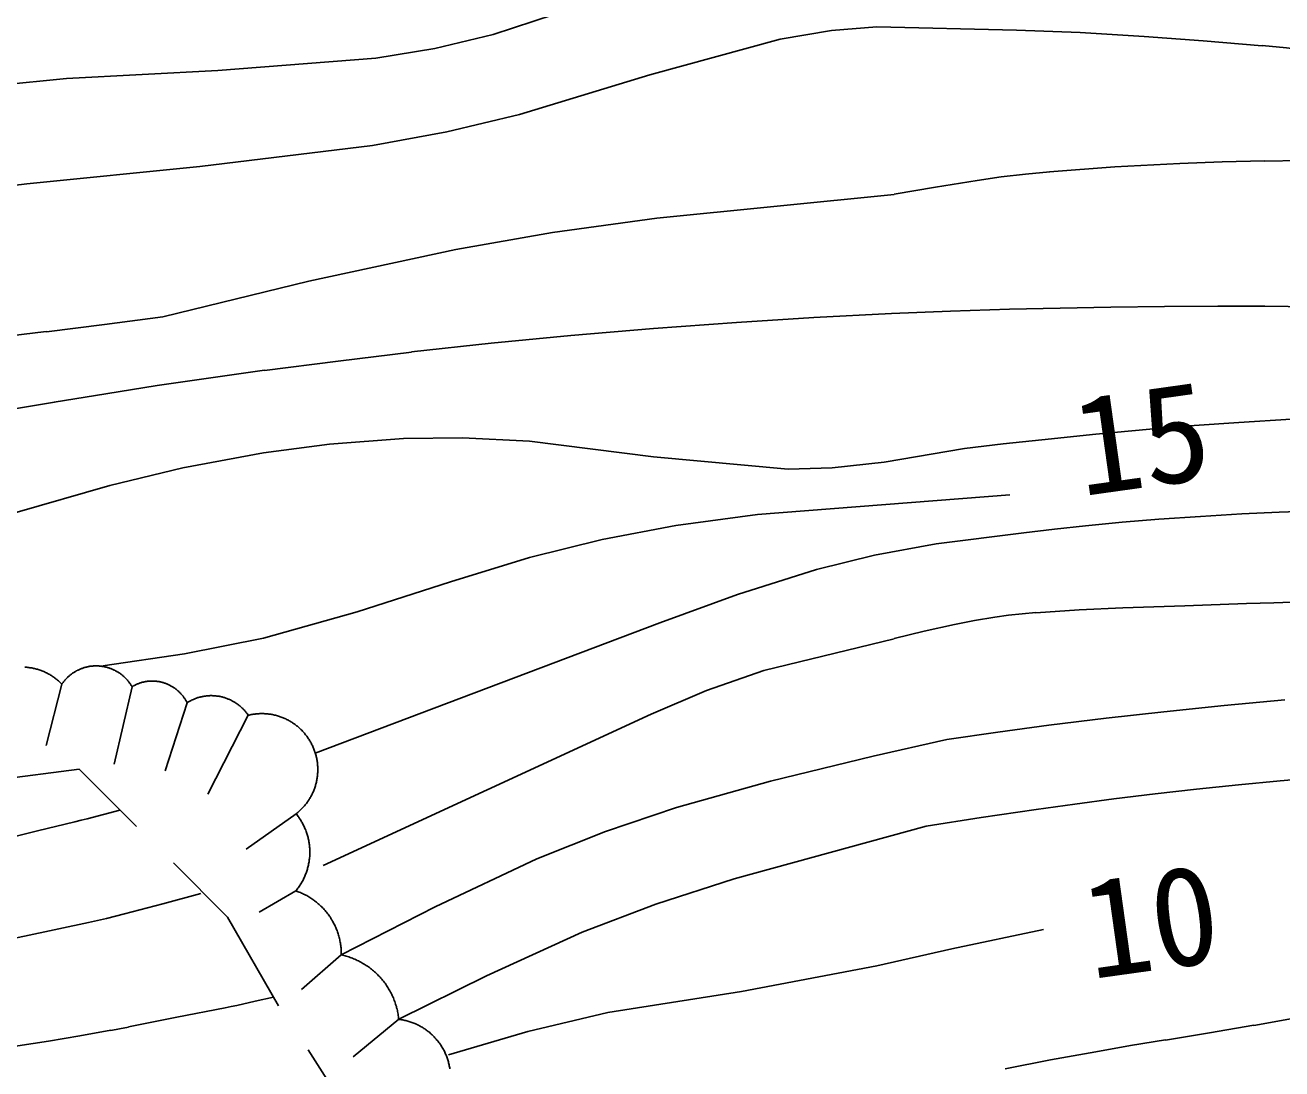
# Model space of a CAD drawing. Units: millimetres, scale not verified. Extents: x 40000 to 680000, y 20000 to 380000.
# Drawn here: x 214464 to 231196, y 301222 to 315108 of the extents above; entities that cross this region are included whole.
import ezdxf
from ezdxf.enums import TextEntityAlignment as Align

# ---------------------------------------------------------------- set-up
doc = ezdxf.new("R2010")
doc.units = ezdxf.units.MM
doc.header["$LTSCALE"] = 1000
doc.layers.add('M-BGD', color=7, linetype='Continuous', lineweight=25)
doc.styles.add('ＭＳ ゴシック', font='')
doc.styles.get('ＭＳ ゴシック').set_extended_font_data('MS Gothic')

msp = doc.modelspace()

# ---------------------------------------------------------------- linework, layer by layer
at = {"layer": 'M-BGD'}
for p, q in [((220695, 314982), (221510, 315251)), ((225201, 315035), (225804, 315086)), ((225804, 315086), (227662, 315042)), ((219920, 314798), (220695, 314982)), ((222781, 314448), (224517, 314921)), ((224517, 314921), (225201, 315035)), ((219132, 314670), (219920, 314798)), ((217030, 314503), (219132, 314670)), ((214120, 314309), (215017, 314397)), ((215017, 314397), (217030, 314503)), ((221045, 313918), (222781, 314448)), ((220080, 313688), (221045, 313918)), ((219091, 313508), (220080, 313688)), ((216791, 313225), (219091, 313508)), ((214488, 312997), (216791, 313225)), ((213297, 312847), (214488, 312997)), ((222873, 312540), (226036, 312856)), ((221487, 312350), (222873, 312540)), ((220197, 312124), (221487, 312350)), ((218243, 311701), (220197, 312124)), ((216297, 311228), (218243, 311701)), ((218518, 309534), (219500, 309606)), ((219500, 309606), (220288, 309616)), ((220288, 309616), (221179, 309573)), ((221179, 309573), (222831, 309364)), ((216563, 309217), (217636, 309418)), ((217636, 309418), (218518, 309534)), ((225902, 309293), (226973, 309476)), ((215590, 308983), (216563, 309217)), ((222831, 309364), (224623, 309198)), ((224623, 309198), (225208, 309216)), ((225208, 309216), (225902, 309293)), ((214328, 308619), (215590, 308983)), ((224217, 308599), (227576, 308860)), ((223129, 308449), (224217, 308599)), ((222149, 308264), (223129, 308449)), ((221179, 308023), (222149, 308264)), ((225773, 308056), (226596, 308205)), ((226596, 308205), (227760, 308353)), ((224999, 307863), (225773, 308056)), ((220126, 307702), (221179, 308023)), ((218887, 307302), (220126, 307702)), ((223950, 307534), (224999, 307863)), ((222913, 307156), (223950, 307534)), ((217636, 306951), (218887, 307302)), ((218328, 305421), (222913, 307156)), ((216587, 306743), (217636, 306951)), ((224300, 306521), (226033, 306944)), ((215498, 306582), (216587, 306743)), ((223534, 306255), (224300, 306521)), ((214744, 305522), (214953, 306339)), ((215648, 305275), (215888, 306306)), ((222799, 305940), (223534, 306255)), ((216331, 305186), (216620, 306092)), ((216899, 304878), (217435, 305925)), ((218431, 303925), (222799, 305940)), ((225753, 305382), (226736, 305603)), ((224388, 305051), (225753, 305382)), ((214049, 305060), (215185, 305207)), ((215185, 305207), (215948, 304444)), ((223137, 304698), (224388, 305051)), ((222193, 304380), (223137, 304698)), ((217406, 304143), (218072, 304614)), ((221279, 304016), (222193, 304380)), ((223904, 303751), (226459, 304450)), ((216441, 303962), (217159, 303239)), ((219922, 303379), (221279, 304016)), ((222860, 303411), (223904, 303751)), ((217580, 303304), (218070, 303589)), ((218673, 302737), (219922, 303379)), ((221879, 303038), (222860, 303411)), ((217159, 303239), (217838, 302062)), ((220605, 302461), (221879, 303038)), ((226804, 302819), (228022, 303076)), ((218145, 302276), (218673, 302737)), ((225806, 302592), (226804, 302820)), ((224002, 302252), (225806, 302592)), ((219439, 301881), (220605, 302461)), ((222224, 301971), (224002, 302252)), ((218831, 301381), (219439, 301881)), ((221158, 301718), (222224, 301971)), ((220101, 301409), (221158, 301718)), ((218232, 301475), (219671, 299223))]:
    msp.add_line(p, q, dxfattribs=at)
for points in [[(229363, 314958), (228513, 315009), (227662, 315040)], [(230934, 314833), (230149, 314899), (229363, 314958)], [(231583, 314767), (231259, 314805), (230934, 314836)], [(229840, 313266), (228972, 313221), (228105, 313158)], [(230967, 313301), (230403, 313287), (229840, 313266)], [(231928, 313305), (231448, 313305), (230967, 313299)], [(228106, 313158), (227783, 313127), (227461, 313088), (227140, 313041)], [(227140, 313041), (226587, 312951), (226036, 312857)], [(214747, 311029), (215522, 311126), (216297, 311228)], [(226001, 311270), (224967, 311216), (223934, 311152)], [(227571, 311329), (226786, 311304), (226001, 311271)], [(228918, 311355), (228245, 311343), (227572, 311328)], [(230346, 311369), (229632, 311365), (228918, 311356)], [(231593, 311362), (230969, 311368), (230346, 311368)], [(223934, 311152), (222830, 311073), (221728, 310979)], [(213126, 310843), (213937, 310934), (214746, 311030)], [(221728, 310979), (220667, 310876), (219609, 310759)], [(219609, 310758), (218630, 310639), (217652, 310514)], [(217652, 310516), (216936, 310417), (216221, 310311)], [(216221, 310311), (215537, 310204), (214853, 310093)], [(214854, 310091), (214295, 309997), (213738, 309900)], [(232013, 309905), (231319, 309866), (230624, 309823)], [(229438, 309733), (228718, 309666), (227999, 309592)], [(230624, 309823), (230031, 309781), (229438, 309732)], [(227999, 309592), (227486, 309535), (226973, 309475)], [(230664, 308605), (230112, 308572), (229560, 308533)], [(231657, 308647), (231160, 308629), (230664, 308605)], [(228583, 308446), (228171, 308401), (227760, 308354)], [(229560, 308535), (229071, 308494), (228583, 308447)], [(230727, 307411), (229903, 307383), (229079, 307353)], [(231453, 307433), (231090, 307423), (230726, 307412)], [(227376, 307229), (227106, 307185), (226838, 307132)], [(227921, 307291), (227739, 307276), (227557, 307256), (227376, 307232)], [(229080, 307353), (228500, 307327), (227921, 307290)], [(226838, 307134), (226434, 307044), (226033, 306945)], [(214953, 306338), (214944, 306347), (214935, 306356), (214926, 306365), (214916, 306374), (214907, 306383), (214897, 306391), (214887, 306400), (214877, 306408), (214867, 306416), (214857, 306423), (214846, 306431), (214836, 306438), (214825, 306446), (214814, 306453), (214803, 306460), (214792, 306466), (214781, 306473), (214770, 306479), (214758, 306485), (214747, 306491), (214735, 306496), (214724, 306502), (214712, 306507), (214700, 306512), (214688, 306517), (214676, 306521), (214664, 306526), (214652, 306530), (214639, 306534), (214627, 306537), (214615, 306541), (214602, 306544), (214590, 306547), (214577, 306550), (214565, 306553), (214552, 306555), (214539, 306557), (214526, 306559), (214514, 306561), (214501, 306562), (214488, 306564), (214475, 306565), (214462, 306565)], [(215888, 306306), (215883, 306314), (215878, 306323), (215873, 306331), (215867, 306339), (215862, 306347), (215856, 306355), (215850, 306363), (215844, 306370), (215838, 306378), (215832, 306386), (215826, 306393), (215819, 306400), (215813, 306407), (215806, 306414), (215799, 306421), (215792, 306428), (215785, 306435), (215778, 306441), (215771, 306448), (215764, 306454), (215756, 306460), (215748, 306466), (215741, 306472), (215733, 306478), (215725, 306484), (215717, 306489), (215709, 306495), (215701, 306500), (215692, 306505), (215684, 306510), (215676, 306514), (215667, 306519), (215658, 306524), (215650, 306528), (215641, 306532), (215632, 306536), (215623, 306540), (215614, 306543), (215605, 306547), (215596, 306550), (215587, 306554), (215578, 306557), (215568, 306559), (215559, 306562), (215550, 306565), (215540, 306567), (215531, 306569), (215521, 306571), (215512, 306573), (215502, 306575), (215492, 306576), (215483, 306578), (215473, 306579), (215464, 306580), (215454, 306581), (215444, 306582), (215434, 306582), (215425, 306582), (215415, 306583), (215405, 306583), (215396, 306582), (215386, 306582), (215376, 306582), (215366, 306581), (215357, 306580), (215347, 306579), (215338, 306578), (215328, 306577), (215318, 306575), (215309, 306573), (215299, 306571), (215290, 306569), (215280, 306567), (215271, 306565), (215261, 306562), (215252, 306560), (215243, 306557), (215234, 306554), (215224, 306550), (215215, 306547), (215206, 306544), (215197, 306540), (215188, 306536), (215179, 306532), (215171, 306528), (215162, 306524), (215153, 306519), (215145, 306515), (215136, 306510), (215128, 306505), (215120, 306500), (215111, 306495), (215103, 306489), (215095, 306484), (215087, 306478), (215080, 306472), (215072, 306466), (215064, 306460), (215057, 306454), (215049, 306448), (215042, 306442), (215035, 306435), (215028, 306428), (215021, 306421), (215014, 306415), (215007, 306407), (215001, 306400), (214994, 306393), (214988, 306386), (214982, 306378), (214976, 306371), (214970, 306363), (214964, 306355), (214959, 306347), (214953, 306339)], [(216620, 306092), (216616, 306100), (216612, 306108), (216608, 306116), (216603, 306124), (216598, 306132), (216594, 306140), (216589, 306148), (216584, 306155), (216578, 306163), (216573, 306170), (216568, 306178), (216562, 306185), (216556, 306192), (216550, 306199), (216544, 306206), (216538, 306213), (216532, 306219), (216526, 306226), (216519, 306232), (216513, 306239), (216506, 306245), (216499, 306251), (216492, 306257), (216485, 306263), (216478, 306269), (216471, 306274), (216464, 306280), (216457, 306285), (216449, 306291), (216441, 306296), (216434, 306301), (216426, 306305), (216418, 306310), (216410, 306315), (216402, 306319), (216394, 306323), (216386, 306328), (216378, 306332), (216370, 306335), (216361, 306339), (216353, 306343), (216344, 306346), (216336, 306349), (216327, 306352), (216319, 306355), (216310, 306358), (216301, 306361), (216292, 306363), (216283, 306366), (216275, 306368), (216266, 306370), (216257, 306372), (216248, 306373), (216239, 306375), (216230, 306376), (216221, 306377), (216212, 306379), (216203, 306379), (216193, 306380), (216184, 306381), (216175, 306381), (216166, 306381), (216157, 306381), (216148, 306381), (216139, 306381), (216130, 306381), (216120, 306380), (216111, 306380), (216102, 306379), (216093, 306378), (216084, 306376), (216075, 306375), (216066, 306374), (216057, 306372), (216048, 306370), (216039, 306368), (216030, 306366), (216021, 306364), (216013, 306361), (216004, 306358), (215995, 306356), (215987, 306353), (215978, 306350), (215969, 306346), (215961, 306343), (215953, 306340), (215944, 306336), (215936, 306332), (215928, 306328), (215919, 306324), (215911, 306320), (215903, 306315), (215895, 306311), (215888, 306306)], [(217435, 305926), (217429, 305934), (217423, 305943), (217417, 305951), (217410, 305960), (217404, 305968), (217397, 305976), (217390, 305984), (217383, 305992), (217376, 306000), (217368, 306007), (217361, 306015), (217353, 306022), (217345, 306030), (217338, 306037), (217330, 306044), (217322, 306050), (217313, 306057), (217305, 306064), (217297, 306070), (217288, 306076), (217279, 306082), (217271, 306088), (217262, 306094), (217253, 306099), (217244, 306105), (217234, 306110), (217225, 306115), (217216, 306120), (217206, 306125), (217197, 306130), (217187, 306134), (217178, 306138), (217168, 306142), (217158, 306146), (217148, 306150), (217138, 306154), (217128, 306157), (217118, 306160), (217108, 306163), (217098, 306166), (217087, 306169), (217077, 306171), (217067, 306174), (217056, 306176), (217046, 306178), (217036, 306179), (217025, 306181), (217015, 306182), (217004, 306184), (216994, 306185), (216983, 306185), (216973, 306186), (216962, 306186), (216951, 306187), (216941, 306187), (216930, 306187), (216920, 306186), (216909, 306186), (216899, 306185), (216888, 306184), (216877, 306183), (216867, 306182), (216856, 306181), (216846, 306179), (216836, 306177), (216825, 306175), (216815, 306173), (216805, 306171), (216794, 306168), (216784, 306165), (216774, 306163), (216764, 306160), (216754, 306156), (216744, 306153), (216734, 306149), (216724, 306145), (216714, 306142), (216704, 306137), (216695, 306133), (216685, 306129), (216676, 306124), (216666, 306119), (216657, 306114), (216648, 306109), (216638, 306104), (216629, 306098), (216620, 306093)], [(231238, 306133), (230430, 306056), (229624, 305972)], [(218072, 304614), (218083, 304622), (218093, 304631), (218103, 304639), (218113, 304648), (218122, 304657), (218132, 304666), (218141, 304675), (218150, 304684), (218159, 304694), (218168, 304703), (218177, 304713), (218186, 304723), (218194, 304733), (218202, 304743), (218210, 304754), (218218, 304764), (218225, 304775), (218233, 304786), (218240, 304797), (218247, 304808), (218254, 304819), (218261, 304830), (218267, 304841), (218273, 304853), (218280, 304865), (218285, 304876), (218291, 304888), (218296, 304900), (218302, 304912), (218307, 304924), (218311, 304936), (218316, 304949), (218320, 304961), (218325, 304974), (218329, 304986), (218332, 304999), (218336, 305011), (218339, 305024), (218342, 305037), (218345, 305049), (218347, 305062), (218350, 305075), (218352, 305088), (218354, 305101), (218355, 305114), (218357, 305127), (218358, 305140), (218359, 305153), (218360, 305166), (218360, 305179), (218361, 305193), (218361, 305206), (218361, 305219), (218360, 305232), (218360, 305245), (218359, 305258), (218358, 305271), (218356, 305284), (218355, 305297), (218353, 305310), (218351, 305323), (218349, 305336), (218346, 305349), (218344, 305362), (218341, 305375), (218338, 305387), (218334, 305400), (218331, 305413), (218327, 305425), (218323, 305438), (218319, 305450), (218314, 305462), (218310, 305475), (218305, 305487), (218300, 305499), (218294, 305511), (218289, 305523), (218283, 305534), (218277, 305546), (218271, 305558), (218265, 305569), (218258, 305581), (218251, 305592), (218244, 305603), (218237, 305614), (218230, 305625), (218222, 305636), (218215, 305646), (218207, 305657), (218199, 305667), (218190, 305677), (218182, 305687), (218173, 305697), (218165, 305707), (218156, 305716), (218147, 305726), (218137, 305735), (218128, 305744), (218118, 305753), (218109, 305762), (218099, 305770), (218089, 305779), (218078, 305787), (218068, 305795), (218058, 305803), (218047, 305811), (218036, 305818), (218025, 305825), (218014, 305833), (218003, 305839), (217992, 305846), (217980, 305853), (217969, 305859), (217957, 305865), (217946, 305871), (217934, 305877), (217922, 305882), (217910, 305887), (217898, 305893), (217886, 305897), (217873, 305902), (217861, 305906), (217849, 305911), (217836, 305915), (217824, 305918), (217811, 305922), (217798, 305925), (217786, 305928), (217773, 305931), (217760, 305934), (217747, 305936), (217734, 305939), (217721, 305941), (217708, 305942), (217695, 305944), (217682, 305945), (217669, 305946), (217656, 305947), (217643, 305948), (217630, 305948), (217617, 305948), (217604, 305948), (217590, 305948), (217577, 305947), (217564, 305946), (217551, 305945), (217538, 305944), (217525, 305942), (217512, 305941), (217499, 305939), (217486, 305937), (217473, 305934), (217461, 305932), (217448, 305929), (217435, 305926)], [(229623, 305973), (228859, 305886), (228095, 305792)], [(228095, 305792), (227415, 305701), (226736, 305602)], [(233432, 305239), (232303, 305150), (231175, 305054)], [(231176, 305052), (230617, 305000), (230059, 304941)], [(230058, 304944), (229508, 304881), (228959, 304814)], [(228959, 304813), (228441, 304745), (227925, 304673)], [(215128, 304509), (215210, 304529), (215291, 304550)], [(215291, 304549), (215509, 304607), (215727, 304665)], [(218069, 303590), (218078, 303601), (218087, 303613), (218096, 303624), (218104, 303635), (218112, 303647), (218120, 303659), (218128, 303671), (218136, 303683), (218143, 303695), (218150, 303707), (218157, 303720), (218164, 303732), (218170, 303745), (218177, 303758), (218183, 303771), (218188, 303784), (218194, 303797), (218199, 303810), (218204, 303823), (218209, 303837), (218214, 303850), (218218, 303864), (218222, 303877), (218226, 303891), (218230, 303905), (218233, 303919), (218236, 303933), (218239, 303947), (218242, 303961), (218244, 303975), (218247, 303989), (218248, 304003), (218250, 304017), (218252, 304031), (218253, 304045), (218254, 304059), (218254, 304074), (218255, 304088), (218255, 304102), (218255, 304116), (218254, 304131), (218254, 304145), (218253, 304159), (218252, 304173), (218251, 304187), (218249, 304202), (218247, 304216), (218245, 304230), (218243, 304244), (218240, 304258), (218237, 304272), (218234, 304286), (218231, 304300), (218227, 304313), (218223, 304327), (218219, 304341), (218215, 304354), (218211, 304368), (218206, 304381), (218201, 304395), (218196, 304408), (218190, 304421), (218184, 304434), (218178, 304447), (218172, 304460), (218166, 304472), (218159, 304485), (218152, 304498), (218145, 304510), (218138, 304522), (218130, 304534), (218123, 304546), (218115, 304558), (218107, 304570), (218098, 304581), (218090, 304593), (218081, 304604), (218072, 304615)], [(227925, 304674), (227191, 304566), (226459, 304451)], [(214129, 304265), (214628, 304386), (215128, 304507)], [(215789, 303282), (216297, 303415), (216804, 303553)], [(218673, 302737), (218673, 302752), (218673, 302768), (218673, 302784), (218672, 302799), (218671, 302815), (218670, 302831), (218668, 302846), (218666, 302862), (218664, 302878), (218662, 302893), (218659, 302909), (218656, 302924), (218653, 302940), (218649, 302955), (218646, 302970), (218641, 302985), (218637, 303000), (218633, 303016), (218628, 303030), (218623, 303045), (218617, 303060), (218612, 303075), (218606, 303089), (218599, 303104), (218593, 303118), (218586, 303132), (218579, 303147), (218572, 303161), (218565, 303174), (218557, 303188), (218549, 303202), (218541, 303215), (218533, 303228), (218524, 303242), (218515, 303255), (218506, 303267), (218497, 303280), (218487, 303293), (218477, 303305), (218467, 303317), (218457, 303329), (218447, 303341), (218436, 303353), (218425, 303364), (218414, 303375), (218403, 303386), (218392, 303397), (218380, 303408), (218368, 303418), (218356, 303428), (218344, 303438), (218332, 303448), (218319, 303458), (218307, 303467), (218294, 303476), (218281, 303485), (218268, 303493), (218254, 303502), (218241, 303510), (218227, 303518), (218214, 303526), (218200, 303533), (218186, 303540), (218172, 303547), (218157, 303554), (218143, 303560), (218129, 303566), (218114, 303572), (218099, 303578), (218085, 303583), (218070, 303589)], [(215308, 303170), (215549, 303224), (215789, 303283)], [(213603, 302808), (214456, 302988), (215308, 303170)], [(219439, 301881), (219437, 301898), (219435, 301915), (219433, 301933), (219430, 301950), (219427, 301967), (219423, 301984), (219420, 302000), (219416, 302017), (219411, 302034), (219407, 302051), (219402, 302067), (219397, 302084), (219391, 302100), (219386, 302117), (219379, 302133), (219373, 302149), (219367, 302165), (219360, 302181), (219352, 302196), (219345, 302212), (219337, 302228), (219329, 302243), (219321, 302258), (219312, 302273), (219304, 302288), (219295, 302303), (219285, 302317), (219276, 302332), (219266, 302346), (219256, 302360), (219245, 302374), (219235, 302387), (219224, 302401), (219213, 302414), (219201, 302427), (219190, 302440), (219178, 302453), (219166, 302465), (219154, 302478), (219142, 302490), (219129, 302502), (219116, 302513), (219103, 302524), (219090, 302536), (219076, 302546), (219063, 302557), (219049, 302568), (219035, 302578), (219021, 302588), (219006, 302597), (218992, 302607), (218977, 302616), (218962, 302625), (218947, 302633), (218932, 302642), (218917, 302650), (218902, 302658), (218886, 302665), (218870, 302672), (218854, 302679), (218838, 302686), (218822, 302693), (218806, 302699), (218790, 302704), (218774, 302710), (218757, 302715), (218740, 302720), (218724, 302725), (218707, 302729), (218690, 302733), (218673, 302737)], [(215840, 301780), (216484, 301907), (217128, 302034)], [(217128, 302034), (217207, 302050), (217285, 302066)], [(217285, 302066), (217527, 302120), (217769, 302174)], [(230823, 301800), (231437, 301908), (232050, 302020)], [(220119, 301220), (220117, 301233), (220115, 301247), (220112, 301260), (220109, 301274), (220106, 301287), (220103, 301301), (220099, 301314), (220096, 301327), (220092, 301341), (220088, 301354), (220083, 301367), (220078, 301380), (220074, 301393), (220068, 301405), (220063, 301418), (220057, 301431), (220052, 301443), (220046, 301456), (220039, 301468), (220033, 301480), (220026, 301492), (220019, 301504), (220012, 301516), (220005, 301528), (219997, 301539), (219990, 301550), (219982, 301562), (219974, 301573), (219965, 301584), (219957, 301595), (219948, 301605), (219939, 301616), (219930, 301626), (219921, 301636), (219911, 301646), (219902, 301656), (219892, 301666), (219882, 301676), (219872, 301685), (219861, 301694), (219851, 301703), (219840, 301712), (219830, 301720), (219819, 301729), (219808, 301737), (219796, 301745), (219785, 301753), (219774, 301760), (219762, 301768), (219750, 301775), (219738, 301782), (219726, 301789), (219714, 301795), (219702, 301802), (219689, 301808), (219677, 301814), (219664, 301819), (219652, 301825), (219639, 301830), (219626, 301835), (219613, 301840), (219600, 301844), (219587, 301848), (219574, 301852), (219561, 301856), (219547, 301860), (219534, 301863), (219521, 301866), (219507, 301869), (219494, 301872), (219480, 301874), (219466, 301876), (219453, 301878), (219439, 301880)], [(214776, 301592), (215191, 301660), (215604, 301734)], [(215604, 301733), (215723, 301755), (215841, 301778)], [(229646, 301605), (230235, 301701), (230823, 301801)], [(213549, 301410), (214163, 301498), (214777, 301591)], [(229646, 301606), (229183, 301530), (228720, 301450)], [(228720, 301450), (228116, 301340), (227512, 301222)]]:
    msp.add_lwpolyline(points, dxfattribs=at)

# ---------------------------------------------------------------- texts
at = {"layer": 'M-BGD', "style": 'ＭＳ ゴシック'}
for s, p in [('15', (228583, 308447)), ('10', (228709, 302022))]:
    msp.add_text(s, height=1320, rotation=7.971, dxfattribs=at).set_placement(p, align=Align.BOTTOM_LEFT)

doc.saveas('drawing.dxf')
